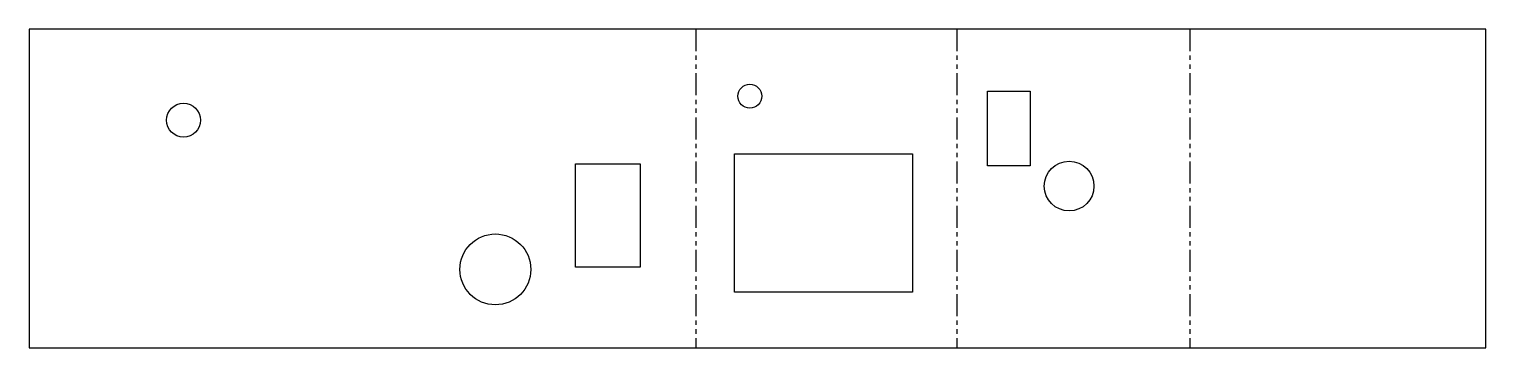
# Model space of a CAD drawing. Header units: millimetres. Extents: x 0 to 209, y 0 to 46.
import ezdxf

# ---------------------------------------------------------------- set-up
doc = ezdxf.new("R2010")
doc.units = ezdxf.units.MM
doc.linetypes.add('PHANTOM', pattern=[6.35, 3.175, -0.635, 0.635, -0.635, 0.635, -0.635])
doc.layers.add('BEND', color=7, linetype='Continuous')
doc.layers.add('CUT', color=7, linetype='Continuous')

msp = doc.modelspace()

# ---------------------------------------------------------------- linework, layer by layer
at = {"layer": 'BEND', "color": 3, "linetype": 'PHANTOM'}
for p, q in [((95.79, 45.85), (95.79, 0)), ((133.29, 45.85), (133.29, 0)), ((166.77, 45.85), (166.77, 0))]:
    msp.add_line(p, q, dxfattribs=at)
at = {"layer": 'CUT'}
for p, q in [((0, 45.85), (0, 0)), ((209.28, 45.85), (0, 45.85)), ((209.28, 0), (209.28, 45.85)), ((137.68, 36.92), (143.83, 36.92)), ((137.68, 26.16), (137.68, 36.92)), ((143.83, 36.92), (143.83, 26.16)), ((101.35, 27.89), (126.9, 27.89)), ((101.35, 8), (101.35, 27.89)), ((126.9, 27.89), (126.9, 8)), ((78.48, 11.62), (78.48, 26.49)), ((78.48, 26.49), (87.77, 26.49)), ((87.77, 26.49), (87.77, 11.62)), ((143.83, 26.16), (137.68, 26.16)), ((87.77, 11.62), (78.48, 11.62)), ((126.9, 8), (101.35, 8)), ((0, 0), (209.28, 0))]:
    msp.add_line(p, q, dxfattribs=at)
for centre, radius in [((103.54, 36.19), 1.72), ((22.18, 32.74), 2.44), ((149.41, 23.27), 3.57), ((66.98, 11.29), 5.09)]:
    msp.add_circle(centre, radius, dxfattribs=at)

doc.saveas('drawing.dxf')
